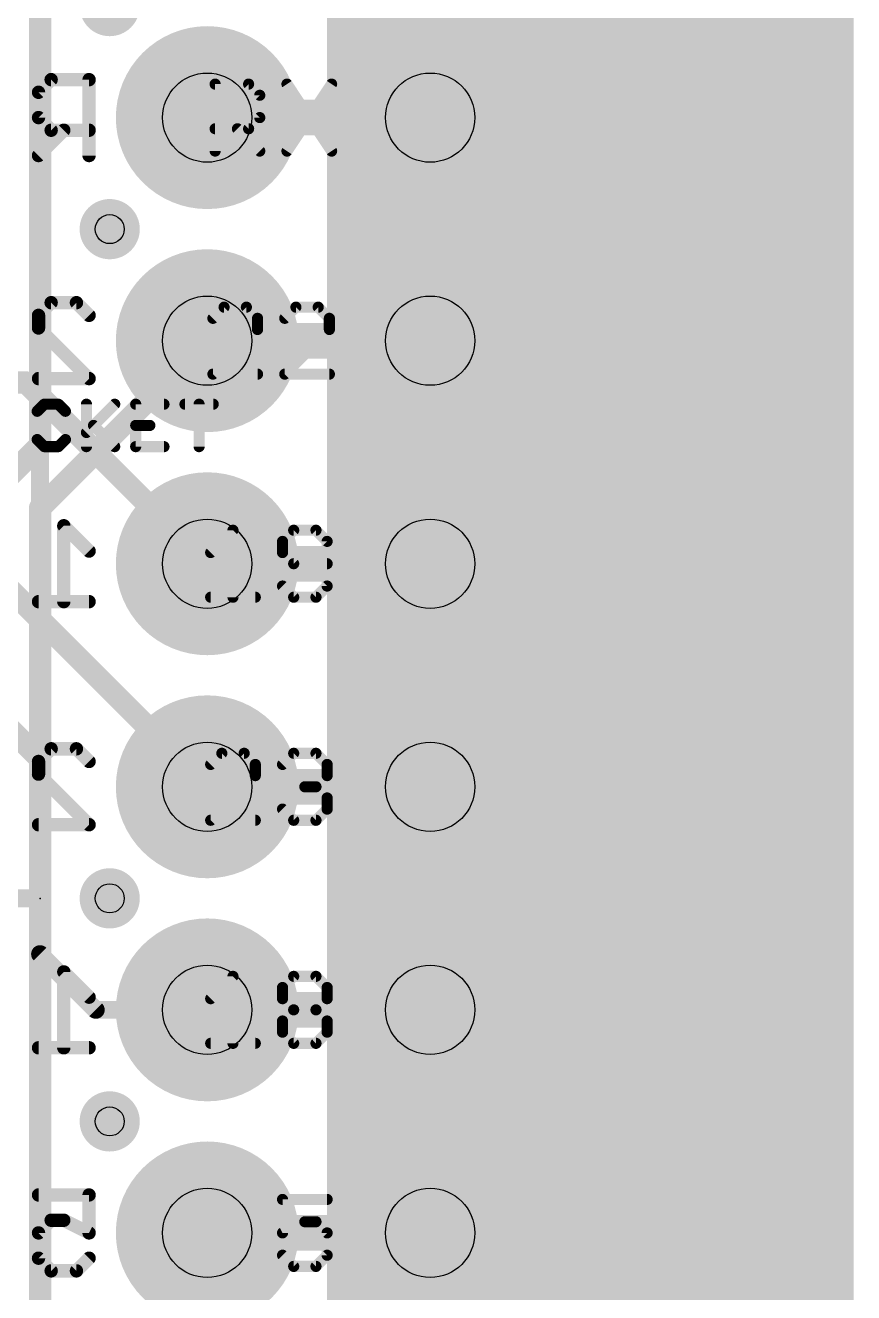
# Model space of a CAD drawing. Extents: x -44 to 63, y -21 to 59.
# Drawn here: x 19.52 to 28.96, y 28.53 to 42.96 of the extents above; entities that cross this region are included whole.
import ezdxf

# ---------------------------------------------------------------- set-up
doc = ezdxf.new("R2010")
doc.units = 0
for name, color, linetype in [('1', 12, 'CONTINUOUS'), ('16', 132, 'CONTINUOUS'), ('17', 110, 'CONTINUOUS'), ('18', 110, 'CONTINUOUS'), ('20', 53, 'CONTINUOUS'), ('21', 41, 'CONTINUOUS'), ('22', 40, 'CONTINUOUS'), ('23', 53, 'CONTINUOUS'), ('27', 253, 'CONTINUOUS'), ('29', 253, 'CONTINUOUS'), ('30', 253, 'CONTINUOUS'), ('44', 253, 'CONTINUOUS'), ('48', 253, 'CONTINUOUS'), ('51', 53, 'CONTINUOUS')]:
    doc.layers.add(name, color=color, linetype=linetype)

# ---------------------------------------------------------------- blocks, each defined once
blk = doc.blocks.new('ROUNDP')
at = {"const_width": 0.5}
blk.add_lwpolyline([(0, -0.25, 1), (0, 0.25, 1), (0, -0.25)], format="xyb", dxfattribs=at)
blk = doc.blocks.new('RECT')
blk.add_solid([(-0.5, -0.5), (0.5, -0.5), (-0.5, 0.5), (0.5, 0.5)])
blk = doc.blocks.new('ROUNDV')
at = {"const_width": 0.5}
blk.add_lwpolyline([(0, -0.25, 1), (0, 0.25, 1), (0, -0.25)], format="xyb", dxfattribs=at)

msp = doc.modelspace()

# ---------------------------------------------------------------- linework, layer by layer
at = {"layer": '1'}
for points, const_width in [([(25.4, 0), (25.4, 50.8)], 0.254), ([(19.5263, 38.8938), (17.9229, 38.8938)], 0.254), ([(21.59, 36.83), (19.5263, 38.8938)], 0.254), ([(21.59, 34.29), (18.6531, 37.2269)], 0.254), ([(19.685, 34.6075), (18.0975, 36.195)], 0.254), ([(19.685, 32.385), (19.685, 34.6075)], 0.254), ([(20.32, 31.75), (19.685, 32.385)], 0.2032), ([(21.59, 31.75), (20.32, 31.75)], 0.2032)]:
    msp.add_lwpolyline(points, dxfattribs=dict(at, const_width=const_width))
for points, const_width in [([(19.5712, 38.9387, 1), (19.4813, 38.8488)], 0.127), ([(19.5263, 38.8303, 1), (19.5263, 38.9573)], 0.127), ([(21.5451, 36.7851, 1), (21.6349, 36.8749)], 0.127), ([(19.7485, 34.6075, 1), (19.6215, 34.6075)], 0.127), ([(19.6401, 34.5626, 1), (19.7299, 34.6524)], 0.127), ([(21.5451, 34.2451, 1), (21.6349, 34.3349)], 0.127), ([(19.7209, 32.4209, 1), (19.6491, 32.3491)], 0.1016), ([(19.6215, 32.385, 1), (19.7485, 32.385)], 0.127), ([(20.32, 31.8008, 1), (20.32, 31.6992)], 0.1016), ([(20.2841, 31.7141, 1), (20.3559, 31.7859)], 0.1016), ([(21.59, 31.6992, 1), (21.59, 31.8008)], 0.1016)]:
    msp.add_lwpolyline(points, format="xyb", dxfattribs=dict(at, const_width=const_width))
at = {"layer": '16'}
for points, const_width in [([(25.4, 50.8), (25.4, 0)], 0.254), ([(19.685, 45.085), (19.685, 38.1794)], 0.254), ([(24.13, 41.91), (21.59, 41.91)], 0.4064), ([(24.13, 39.37), (21.59, 39.37)], 0.4064), ([(21.59, 39.37), (19.685, 37.465)], 0.254), ([(19.685, 38.1794), (19.1294, 37.6238)], 0.254), ([(19.685, 37.465), (19.685, 24.9238)], 0.254), ([(21.59, 36.83), (24.13, 36.83)], 0.4064), ([(21.59, 34.29), (24.13, 34.29)], 0.4064), ([(24.13, 31.75), (21.59, 31.75)], 0.4064), ([(24.13, 29.21), (21.59, 29.21)], 0.4064)]:
    msp.add_lwpolyline(points, dxfattribs=dict(at, const_width=const_width))
for points, const_width in [([(21.59, 42.0116, 1), (21.59, 41.8084)], 0.2032), ([(24.13, 41.8084, 1), (24.13, 42.0116)], 0.2032), ([(21.59, 39.4716, 1), (21.59, 39.2684)], 0.2032), ([(24.13, 39.2684, 1), (24.13, 39.4716)], 0.2032), ([(21.6349, 39.3251, 1), (21.5451, 39.4149)], 0.127), ([(19.6215, 38.1794, 1), (19.7485, 38.1794)], 0.127), ([(19.7299, 38.1345, 1), (19.6401, 38.2243)], 0.127), ([(19.7485, 37.465, 1), (19.6215, 37.465)], 0.127), ([(19.6401, 37.5099, 1), (19.7299, 37.4201)], 0.127), ([(21.59, 36.9316, 1), (21.59, 36.7284)], 0.2032), ([(24.13, 36.7284, 1), (24.13, 36.9316)], 0.2032), ([(21.59, 34.3916, 1), (21.59, 34.1884)], 0.2032), ([(24.13, 34.1884, 1), (24.13, 34.3916)], 0.2032), ([(21.59, 31.8516, 1), (21.59, 31.6484)], 0.2032), ([(24.13, 31.6484, 1), (24.13, 31.8516)], 0.2032), ([(21.59, 29.3116, 1), (21.59, 29.1084)], 0.2032), ([(24.13, 29.1084, 1), (24.13, 29.3116)], 0.2032)]:
    msp.add_lwpolyline(points, format="xyb", dxfattribs=dict(at, const_width=const_width))
at = {"layer": '20', "const_width": 0.2032}
msp.add_lwpolyline([(25.4, 0), (25.4, 50.8)], dxfattribs=at)
at = {"layer": '21', "const_width": 0.2032}
for points in [[(19.685, 45.12), (19.685, 33.02)], [(19.685, 33.02), (18.985, 33.02)]]:
    msp.add_lwpolyline(points, dxfattribs=at)
at = {"layer": '21', "const_width": 0.1016}
for points in [[(19.6342, 33.02, 1), (19.7358, 33.02)], [(19.685, 32.9692, 1), (19.685, 33.0708)]]:
    msp.add_lwpolyline(points, format="xyb", dxfattribs=at)
at = {"layer": '22', "const_width": 0.1524}
for points in [[(19.8116, 42.3425), (19.6676, 42.1985)], [(20.2438, 42.3425), (19.8116, 42.3425)], [(20.2438, 41.4782), (20.2438, 42.3425)], [(19.6676, 42.1985), (19.6676, 41.9104)], [(19.6676, 41.9104), (19.8116, 41.7663)], [(19.9557, 41.7663), (19.6676, 41.4782)], [(19.8116, 41.7663), (20.2438, 41.7663)], [(19.6676, 39.6585), (19.8116, 39.8025)], [(19.8116, 39.8025), (20.0997, 39.8025)], [(20.0997, 39.8025), (20.2438, 39.6585)], [(19.6676, 39.5144), (19.6676, 39.6585)], [(20.2438, 38.9382), (19.6676, 39.5144)], [(19.6676, 38.9382), (20.2438, 38.9382)], [(20.2438, 36.9744), (19.9557, 37.2625)], [(19.9557, 37.2625), (19.9557, 36.3982)], [(20.2438, 36.3982), (19.6676, 36.3982)], [(19.6676, 34.5785), (19.8116, 34.7225)], [(19.8116, 34.7225), (20.0997, 34.7225)], [(20.0997, 34.7225), (20.2438, 34.5785)], [(19.6676, 34.4344), (19.6676, 34.5785)], [(20.2438, 33.8582), (19.6676, 34.4344)], [(19.6676, 33.8582), (20.2438, 33.8582)], [(20.2438, 31.8944), (19.9557, 32.1825)], [(19.9557, 32.1825), (19.9557, 31.3182)], [(20.2438, 31.3182), (19.6676, 31.3182)], [(19.6676, 29.6425), (20.2438, 29.6425)], [(20.2438, 29.6425), (20.2438, 29.2104)], [(19.8116, 29.3544), (19.6676, 29.2104)], [(19.9557, 29.3544), (19.8116, 29.3544)], [(20.2438, 29.2104), (19.9557, 29.3544)], [(19.6676, 29.2104), (19.6676, 28.9223)], [(19.6676, 28.9223), (19.8116, 28.7782)], [(20.0997, 28.7782), (20.2438, 28.9223)], [(19.8116, 28.7782), (20.0997, 28.7782)]]:
    msp.add_lwpolyline(points, dxfattribs=at)
at = {"layer": '22', "const_width": 0.0762}
for points in [[(19.8116, 42.3806, 1), (19.8116, 42.3044)], [(19.8386, 42.3156, 1), (19.7847, 42.3695)], [(20.2819, 42.3425, 1), (20.2057, 42.3425)], [(20.2438, 42.3044, 1), (20.2438, 42.3806)], [(19.6406, 42.2254, 1), (19.6945, 42.1715)], [(19.7057, 42.1985, 1), (19.6295, 42.1985)], [(19.6945, 41.9373, 1), (19.6406, 41.8834)], [(19.6295, 41.9104, 1), (19.7057, 41.9104)], [(19.8116, 41.8044, 1), (19.8116, 41.7282)], [(19.7847, 41.7394, 1), (19.8386, 41.7933)], [(19.9826, 41.7394, 1), (19.9287, 41.7933)], [(20.2438, 41.7282, 1), (20.2438, 41.8044)], [(19.6406, 41.5051, 1), (19.6945, 41.4513)], [(20.2057, 41.4782, 1), (20.2819, 41.4782)], [(19.8116, 39.8406, 1), (19.8116, 39.7644)], [(19.8386, 39.7756, 1), (19.7847, 39.8295)], [(20.1267, 39.8295, 1), (20.0728, 39.7756)], [(20.0997, 39.7644, 1), (20.0997, 39.8406)], [(19.6406, 39.6854, 1), (19.6945, 39.6315)], [(19.7057, 39.6585, 1), (19.6295, 39.6585)], [(20.2169, 39.6315, 1), (20.2707, 39.6854)], [(19.6945, 39.5414, 1), (19.6406, 39.4875)], [(19.6295, 39.5144, 1), (19.7057, 39.5144)], [(19.6676, 38.9763, 1), (19.6676, 38.9001)], [(20.2169, 38.9113, 1), (20.2707, 38.9651)], [(20.2438, 38.9001, 1), (20.2438, 38.9763)], [(19.9826, 37.2895, 1), (19.9287, 37.2356)], [(19.9938, 37.2625, 1), (19.9176, 37.2625)], [(20.2169, 36.9475, 1), (20.2707, 37.0014)], [(19.6676, 36.4363, 1), (19.6676, 36.3601)], [(19.9176, 36.3982, 1), (19.9938, 36.3982)], [(20.2438, 36.3601, 1), (20.2438, 36.4363)], [(19.8116, 34.7606, 1), (19.8116, 34.6844)], [(19.8386, 34.6956, 1), (19.7847, 34.7495)], [(20.1267, 34.7495, 1), (20.0728, 34.6956)], [(20.0997, 34.6844, 1), (20.0997, 34.7606)], [(19.6406, 34.6054, 1), (19.6945, 34.5515)], [(19.7057, 34.5785, 1), (19.6295, 34.5785)], [(20.2169, 34.5515, 1), (20.2707, 34.6054)], [(19.6945, 34.4614, 1), (19.6406, 34.4075)], [(19.6295, 34.4344, 1), (19.7057, 34.4344)], [(19.6676, 33.8963, 1), (19.6676, 33.8201)], [(20.2169, 33.8313, 1), (20.2707, 33.8851)], [(20.2438, 33.8201, 1), (20.2438, 33.8963)], [(19.9826, 32.2095, 1), (19.9287, 32.1556)], [(19.9938, 32.1825, 1), (19.9176, 32.1825)], [(20.2169, 31.8675, 1), (20.2707, 31.9214)], [(19.6676, 31.3563, 1), (19.6676, 31.2801)], [(19.9176, 31.3182, 1), (19.9938, 31.3182)], [(20.2438, 31.2801, 1), (20.2438, 31.3563)], [(19.6676, 29.6806, 1), (19.6676, 29.6044)], [(20.2819, 29.6425, 1), (20.2057, 29.6425)], [(20.2438, 29.6044, 1), (20.2438, 29.6806)], [(19.8116, 29.3925, 1), (19.8116, 29.3163)], [(19.8386, 29.3275, 1), (19.7847, 29.3814)], [(19.9727, 29.3885, 1), (19.9386, 29.3203)], [(19.9557, 29.3163, 1), (19.9557, 29.3925)], [(19.6406, 29.2373, 1), (19.6945, 29.1834)], [(19.7057, 29.2104, 1), (19.6295, 29.2104)], [(20.2057, 29.2104, 1), (20.2819, 29.2104)], [(20.2268, 29.1763, 1), (20.2608, 29.2444)], [(19.6945, 28.9492, 1), (19.6406, 28.8953)], [(19.6295, 28.9223, 1), (19.7057, 28.9223)], [(20.2707, 28.8953, 1), (20.2169, 28.9492)], [(19.8116, 28.8163, 1), (19.8116, 28.7401)], [(19.7847, 28.7513, 1), (19.8386, 28.8051)], [(20.0728, 28.8051, 1), (20.1267, 28.7513)], [(20.0997, 28.7401, 1), (20.0997, 28.8163)]]:
    msp.add_lwpolyline(points, format="xyb", dxfattribs=at)
at = {"layer": '23'}
msp.add_point((19.685, 33.02), dxfattribs=at)
at = {"layer": '27', "const_width": 0.127}
for points in [[(19.7328, 38.6465), (19.6523, 38.566)], [(19.8939, 38.6465), (19.7328, 38.6465)], [(19.9744, 38.566), (19.8939, 38.6465)], [(20.2137, 38.6465), (20.2137, 38.1635)], [(20.2137, 38.3245), (20.5357, 38.6465)], [(21.097, 38.6465), (20.775, 38.6465)], [(20.775, 38.6465), (20.775, 38.1635)], [(21.3363, 38.6465), (21.6583, 38.6465)], [(21.4973, 38.1635), (21.4973, 38.6465)], [(19.6523, 38.566), (19.6523, 38.244)], [(20.2942, 38.405), (20.5357, 38.1635)], [(20.775, 38.405), (20.936, 38.405)], [(19.6523, 38.244), (19.7328, 38.1635)], [(19.8939, 38.1635), (19.9744, 38.244)], [(19.7328, 38.1635), (19.8939, 38.1635)], [(20.775, 38.1635), (21.097, 38.1635)]]:
    msp.add_lwpolyline(points, dxfattribs=at)
at = {"layer": '27', "const_width": 0.0635}
for points in [[(19.7328, 38.6783, 1), (19.7328, 38.6148)], [(19.7553, 38.6241, 1), (19.7104, 38.669)], [(19.9163, 38.669, 1), (19.8714, 38.6241)], [(19.8939, 38.6148, 1), (19.8939, 38.6783)], [(20.2454, 38.6465, 1), (20.1819, 38.6465)], [(20.5581, 38.6241, 1), (20.5132, 38.669)], [(20.775, 38.6783, 1), (20.775, 38.6148)], [(20.8067, 38.6465, 1), (20.7432, 38.6465)], [(21.097, 38.6148, 1), (21.097, 38.6783)], [(21.3363, 38.6783, 1), (21.3363, 38.6148)], [(21.529, 38.6465, 1), (21.4655, 38.6465)], [(21.6583, 38.6148, 1), (21.6583, 38.6783)], [(19.6841, 38.566, 1), (19.6206, 38.566)], [(19.6299, 38.5885, 1), (19.6748, 38.5436)], [(19.9519, 38.5436, 1), (19.9968, 38.5885)], [(20.3166, 38.4275, 1), (20.2717, 38.3826)], [(20.775, 38.4368, 1), (20.775, 38.3733)], [(20.936, 38.3733, 1), (20.936, 38.4368)], [(19.6748, 38.2665, 1), (19.6299, 38.2215)], [(19.6206, 38.244, 1), (19.6841, 38.244)], [(19.9968, 38.2215, 1), (19.9519, 38.2665)], [(20.1912, 38.347, 1), (20.2361, 38.3021)], [(19.7328, 38.1953, 1), (19.7328, 38.1317)], [(19.7104, 38.141, 1), (19.7553, 38.186)], [(19.8714, 38.186, 1), (19.9163, 38.141)], [(19.8939, 38.1317, 1), (19.8939, 38.1953)], [(20.1819, 38.1635, 1), (20.2454, 38.1635)], [(20.5132, 38.141, 1), (20.5581, 38.186)], [(20.775, 38.1953, 1), (20.775, 38.1317)], [(20.7432, 38.1635, 1), (20.8067, 38.1635)], [(21.097, 38.1317, 1), (21.097, 38.1953)], [(21.4655, 38.1635, 1), (21.529, 38.1635)]]:
    msp.add_lwpolyline(points, format="xyb", dxfattribs=at)
at = {"layer": '44'}
for centre, radius in [((21.59, 41.91), 0.508), ((24.13, 41.91), 0.508), ((20.4788, 40.64), 0.1651), ((21.59, 39.37), 0.508), ((24.13, 39.37), 0.508), ((21.59, 36.83), 0.508), ((24.13, 36.83), 0.508), ((21.59, 34.29), 0.508), ((24.13, 34.29), 0.508), ((20.4788, 33.02), 0.1651), ((21.59, 31.75), 0.508), ((24.13, 31.75), 0.508), ((20.4788, 30.48), 0.1651), ((21.59, 29.21), 0.508), ((24.13, 29.21), 0.508)]:
    msp.add_circle(centre, radius, dxfattribs=at)
at = {"layer": '48', "const_width": 6}
msp.add_lwpolyline([(25.9556, 47.7838), (25.9556, -1.7463)], dxfattribs=at)
at = {"layer": '51'}
for points, const_width in [([(25.4, 51.435), (25.4, 0)], 0.2032), ([(21.68, 41.529), (21.68, 42.2917)], 0.127), ([(21.68, 42.2917), (22.0614, 42.2917)], 0.127), ([(22.0614, 42.2917), (22.1885, 42.1645)], 0.127), ([(22.4986, 42.2917), (23.0071, 41.529)], 0.127), ([(23.0071, 42.2917), (22.4986, 41.529)], 0.127), ([(22.1885, 42.1645), (22.1885, 41.9103)], 0.127), ([(22.1885, 41.9103), (22.0614, 41.7832)], 0.127), ([(22.0614, 41.7832), (21.68, 41.7832)], 0.127), ([(21.9343, 41.7832), (22.1885, 41.529)], 0.127), ([(21.7818, 39.7517), (21.6546, 39.6245)], 0.127), ([(22.036, 39.7517), (21.7818, 39.7517)], 0.127), ([(22.1631, 39.6245), (22.036, 39.7517)], 0.127), ([(22.1631, 39.4974), (22.1631, 39.6245)], 0.127), ([(22.6003, 39.7517), (22.4732, 39.6245)], 0.127), ([(22.8545, 39.7517), (22.6003, 39.7517)], 0.127), ([(22.9817, 39.6245), (22.8545, 39.7517)], 0.127), ([(22.9817, 39.4974), (22.9817, 39.6245)], 0.127), ([(21.6546, 38.989), (22.1631, 39.4974)], 0.127), ([(22.4732, 38.989), (22.9817, 39.4974)], 0.127), ([(22.1631, 38.989), (21.6546, 38.989)], 0.127), ([(22.9817, 38.989), (22.4732, 38.989)], 0.127), ([(21.6292, 36.9574), (21.8835, 37.2116)], 0.127), ([(21.8835, 37.2116), (21.8835, 36.449)], 0.127), ([(22.5749, 37.2116), (22.4478, 37.0845)], 0.127), ([(22.8291, 37.2116), (22.5749, 37.2116)], 0.127), ([(22.9563, 37.0845), (22.8291, 37.2116)], 0.127), ([(22.4478, 37.0845), (22.4478, 36.9574)], 0.127), ([(22.9563, 36.5761), (22.9563, 37.0845)], 0.127), ([(22.4478, 36.9574), (22.5749, 36.8303)], 0.127), ([(22.5749, 36.8303), (22.9563, 36.8303)], 0.127), ([(21.6292, 36.449), (22.1377, 36.449)], 0.127), ([(22.4478, 36.5761), (22.5749, 36.449)], 0.127), ([(22.5749, 36.449), (22.8291, 36.449)], 0.127), ([(22.8291, 36.449), (22.9563, 36.5761)], 0.127), ([(21.7564, 34.6716), (21.6292, 34.5445)], 0.127), ([(22.0106, 34.6716), (21.7564, 34.6716)], 0.127), ([(22.1377, 34.5445), (22.0106, 34.6716)], 0.127), ([(22.4478, 34.5445), (22.5749, 34.6716)], 0.127), ([(22.5749, 34.6716), (22.8291, 34.6716)], 0.127), ([(22.8291, 34.6716), (22.9563, 34.5445)], 0.127), ([(22.1377, 34.4174), (22.1377, 34.5445)], 0.127), ([(22.9563, 34.5445), (22.9563, 34.4174)], 0.127), ([(21.6292, 33.909), (22.1377, 34.4174)], 0.127), ([(22.8291, 34.2903), (22.702, 34.2903)], 0.127), ([(22.9563, 34.4174), (22.8291, 34.2903)], 0.127), ([(22.8291, 34.2903), (22.9563, 34.1632)], 0.127), ([(22.9563, 34.1632), (22.9563, 34.0361)], 0.127), ([(22.5749, 33.909), (22.4478, 34.0361)], 0.127), ([(22.9563, 34.0361), (22.8291, 33.909)], 0.127), ([(22.1377, 33.909), (21.6292, 33.909)], 0.127), ([(22.8291, 33.909), (22.5749, 33.909)], 0.127), ([(21.6292, 31.8774), (21.8835, 32.1317)], 0.127), ([(21.8835, 32.1317), (21.8835, 31.369)], 0.127), ([(22.4478, 32.0045), (22.5749, 32.1317)], 0.127), ([(22.5749, 32.1317), (22.8291, 32.1317)], 0.127), ([(22.8291, 32.1317), (22.9563, 32.0045)], 0.127), ([(22.4478, 31.8774), (22.4478, 32.0045)], 0.127), ([(22.9563, 32.0045), (22.9563, 31.8774)], 0.127), ([(22.5749, 31.7503), (22.4478, 31.8774)], 0.127), ([(22.9563, 31.8774), (22.8291, 31.7503)], 0.127), ([(22.4478, 31.6232), (22.5749, 31.7503)], 0.127), ([(22.5749, 31.7503), (22.8291, 31.7503)], 0.127), ([(22.8291, 31.7503), (22.9563, 31.6232)], 0.127), ([(22.4478, 31.4961), (22.4478, 31.6232)], 0.127), ([(22.9563, 31.6232), (22.9563, 31.4961)], 0.127), ([(22.5749, 31.369), (22.4478, 31.4961)], 0.127), ([(22.9563, 31.4961), (22.8291, 31.369)], 0.127), ([(21.6292, 31.369), (22.1377, 31.369)], 0.127), ([(22.8291, 31.369), (22.5749, 31.369)], 0.127), ([(22.9563, 29.5917), (22.4478, 29.5917)], 0.127), ([(22.4478, 29.5917), (22.4478, 29.2103)], 0.127), ([(22.4478, 29.2103), (22.702, 29.3374)], 0.127), ([(22.702, 29.3374), (22.8291, 29.3374)], 0.127), ([(22.8291, 29.3374), (22.9563, 29.2103)], 0.127), ([(22.9563, 29.2103), (22.9563, 28.9561)], 0.127), ([(22.5749, 28.829), (22.4478, 28.9561)], 0.127), ([(22.9563, 28.9561), (22.8291, 28.829)], 0.127), ([(22.8291, 28.829), (22.5749, 28.829)], 0.127)]:
    msp.add_lwpolyline(points, dxfattribs=dict(at, const_width=const_width))
at = {"layer": '51', "const_width": 0.0635}
for points in [[(21.68, 42.3234, 1), (21.68, 42.2599)], [(21.7118, 42.2917, 1), (21.6483, 42.2917)], [(22.0838, 42.3141, 1), (22.0389, 42.2692)], [(22.0614, 42.2599, 1), (22.0614, 42.3234)], [(22.525, 42.3093, 1), (22.4722, 42.274)], [(23.0335, 42.274, 1), (22.9806, 42.3093)], [(22.2202, 42.1645, 1), (22.1567, 42.1645)], [(22.166, 42.1421, 1), (22.2109, 42.187)], [(22.1567, 41.9103, 1), (22.2202, 41.9103)], [(22.2109, 41.8879, 1), (22.166, 41.9328)], [(21.68, 41.815, 1), (21.68, 41.7515)], [(21.9567, 41.8057, 1), (21.9118, 41.7608)], [(22.0389, 41.8057, 1), (22.0838, 41.7608)], [(22.0614, 41.7515, 1), (22.0614, 41.815)], [(21.6483, 41.529, 1), (21.7118, 41.529)], [(22.166, 41.5065, 1), (22.2109, 41.5515)], [(22.4722, 41.5466, 1), (22.525, 41.5114)], [(22.9806, 41.5114, 1), (23.0335, 41.5466)], [(21.7818, 39.7834, 1), (21.7818, 39.7199)], [(21.8042, 39.7292, 1), (21.7593, 39.7741)], [(22.0584, 39.7741, 1), (22.0135, 39.7292)], [(22.036, 39.7199, 1), (22.036, 39.7834)], [(22.1948, 39.6245, 1), (22.1313, 39.6245)], [(22.6003, 39.7834, 1), (22.6003, 39.7199)], [(22.6228, 39.7292, 1), (22.5779, 39.7741)], [(22.877, 39.7741, 1), (22.8321, 39.7292)], [(22.8545, 39.7199, 1), (22.8545, 39.7834)], [(23.0134, 39.6245, 1), (22.9499, 39.6245)], [(21.6322, 39.647, 1), (21.6771, 39.6021)], [(22.1406, 39.6021, 1), (22.1855, 39.647)], [(22.1855, 39.475, 1), (22.1406, 39.5199)], [(22.4508, 39.647, 1), (22.4957, 39.6021)], [(22.9592, 39.6021, 1), (23.0041, 39.647)], [(23.0041, 39.475, 1), (22.9592, 39.5199)], [(22.1313, 39.4974, 1), (22.1948, 39.4974)], [(22.9499, 39.4974, 1), (23.0134, 39.4974)], [(21.6546, 39.0208, 1), (21.6546, 38.9573)], [(21.6322, 39.0115, 1), (21.6771, 38.9665)], [(22.1631, 38.9573, 1), (22.1631, 39.0208)], [(22.4732, 39.0208, 1), (22.4732, 38.9573)], [(22.4508, 39.0115, 1), (22.4957, 38.9665)], [(22.9817, 38.9573, 1), (22.9817, 39.0208)], [(21.9152, 37.2116, 1), (21.8517, 37.2116)], [(21.9059, 37.1892, 1), (21.861, 37.2341)], [(22.5749, 37.2434, 1), (22.5749, 37.1799)], [(22.5974, 37.1892, 1), (22.5525, 37.2341)], [(22.8516, 37.2341, 1), (22.8067, 37.1892)], [(22.8291, 37.1799, 1), (22.8291, 37.2434)], [(22.4796, 37.0845, 1), (22.4161, 37.0845)], [(22.4254, 37.107, 1), (22.4703, 37.0621)], [(22.988, 37.0845, 1), (22.9245, 37.0845)], [(22.9338, 37.0621, 1), (22.9787, 37.107)], [(21.6068, 36.9799, 1), (21.6517, 36.935)], [(22.4703, 36.9799, 1), (22.4254, 36.935)], [(22.4161, 36.9574, 1), (22.4796, 36.9574)], [(22.5749, 36.8621, 1), (22.5749, 36.7986)], [(22.5525, 36.8079, 1), (22.5974, 36.8528)], [(22.9563, 36.7986, 1), (22.9563, 36.8621)], [(21.6292, 36.4808, 1), (21.6292, 36.4173)], [(22.1377, 36.4173, 1), (22.1377, 36.4808)], [(22.4703, 36.5986, 1), (22.4254, 36.5537)], [(22.5749, 36.4808, 1), (22.5749, 36.4173)], [(22.8291, 36.4173, 1), (22.8291, 36.4808)], [(22.9245, 36.5761, 1), (22.988, 36.5761)], [(22.9787, 36.5537, 1), (22.9338, 36.5986)], [(21.8517, 36.449, 1), (21.9152, 36.449)], [(22.5525, 36.4265, 1), (22.5974, 36.4715)], [(22.8067, 36.4715, 1), (22.8516, 36.4265)], [(21.7564, 34.7034, 1), (21.7564, 34.6399)], [(21.7788, 34.6492, 1), (21.7339, 34.6941)], [(22.033, 34.6941, 1), (21.9881, 34.6492)], [(22.0106, 34.6399, 1), (22.0106, 34.7034)], [(22.5749, 34.7034, 1), (22.5749, 34.6399)], [(22.5974, 34.6492, 1), (22.5525, 34.6941)], [(22.8516, 34.6941, 1), (22.8067, 34.6492)], [(22.8291, 34.6399, 1), (22.8291, 34.7034)], [(21.6068, 34.567, 1), (21.6517, 34.5221)], [(22.1694, 34.5445, 1), (22.1059, 34.5445)], [(22.1152, 34.5221, 1), (22.1601, 34.567)], [(22.4254, 34.567, 1), (22.4703, 34.5221)], [(22.988, 34.5445, 1), (22.9245, 34.5445)], [(22.9338, 34.5221, 1), (22.9787, 34.567)], [(22.1059, 34.4174, 1), (22.1694, 34.4174)], [(22.1601, 34.395, 1), (22.1152, 34.4399)], [(22.702, 34.3221, 1), (22.702, 34.2586)], [(22.8516, 34.3128, 1), (22.8067, 34.2679)], [(22.8291, 34.2586, 1), (22.8291, 34.3221)], [(22.9245, 34.4174, 1), (22.988, 34.4174)], [(22.9787, 34.395, 1), (22.9338, 34.4399)], [(22.8067, 34.3128, 1), (22.8516, 34.2679)], [(22.988, 34.1632, 1), (22.9245, 34.1632)], [(22.9338, 34.1408, 1), (22.9787, 34.1857)], [(22.4703, 34.0586, 1), (22.4254, 34.0137)], [(22.9245, 34.0361, 1), (22.988, 34.0361)], [(22.9787, 34.0137, 1), (22.9338, 34.0586)], [(21.6292, 33.9408, 1), (21.6292, 33.8772)], [(21.6068, 33.9315, 1), (21.6517, 33.8865)], [(22.1377, 33.8772, 1), (22.1377, 33.9408)], [(22.5749, 33.9408, 1), (22.5749, 33.8772)], [(22.5525, 33.8865, 1), (22.5974, 33.9315)], [(22.8067, 33.9315, 1), (22.8516, 33.8865)], [(22.8291, 33.8772, 1), (22.8291, 33.9408)], [(21.9152, 32.1317, 1), (21.8517, 32.1317)], [(21.9059, 32.1092, 1), (21.861, 32.1541)], [(22.5749, 32.1634, 1), (22.5749, 32.0999)], [(22.5974, 32.1092, 1), (22.5525, 32.1541)], [(22.8516, 32.1541, 1), (22.8067, 32.1092)], [(22.8291, 32.0999, 1), (22.8291, 32.1634)], [(22.4796, 32.0045, 1), (22.4161, 32.0045)], [(22.4254, 32.027, 1), (22.4703, 31.9821)], [(22.988, 32.0045, 1), (22.9245, 32.0045)], [(22.9338, 31.9821, 1), (22.9787, 32.027)], [(21.6068, 31.8999, 1), (21.6517, 31.855)], [(22.4703, 31.8999, 1), (22.4254, 31.855)], [(22.4161, 31.8774, 1), (22.4796, 31.8774)], [(22.9245, 31.8774, 1), (22.988, 31.8774)], [(22.9787, 31.855, 1), (22.9338, 31.8999)], [(22.5749, 31.7821, 1), (22.5749, 31.7186)], [(22.5974, 31.7279, 1), (22.5525, 31.7728)], [(22.5525, 31.7279, 1), (22.5974, 31.7728)], [(22.8516, 31.7728, 1), (22.8067, 31.7279)], [(22.8067, 31.7728, 1), (22.8516, 31.7279)], [(22.8291, 31.7186, 1), (22.8291, 31.7821)], [(22.4796, 31.6232, 1), (22.4161, 31.6232)], [(22.4254, 31.6457, 1), (22.4703, 31.6008)], [(22.988, 31.6232, 1), (22.9245, 31.6232)], [(22.9338, 31.6008, 1), (22.9787, 31.6457)], [(22.4703, 31.5186, 1), (22.4254, 31.4737)], [(22.4161, 31.4961, 1), (22.4796, 31.4961)], [(22.9245, 31.4961, 1), (22.988, 31.4961)], [(22.9787, 31.4737, 1), (22.9338, 31.5186)], [(21.6292, 31.4007, 1), (21.6292, 31.3373)], [(21.8517, 31.369, 1), (21.9152, 31.369)], [(22.1377, 31.3373, 1), (22.1377, 31.4007)], [(22.5749, 31.4007, 1), (22.5749, 31.3373)], [(22.5525, 31.3465, 1), (22.5974, 31.3915)], [(22.8067, 31.3915, 1), (22.8516, 31.3465)], [(22.8291, 31.3373, 1), (22.8291, 31.4007)], [(22.4478, 29.6234, 1), (22.4478, 29.5599)], [(22.4796, 29.5917, 1), (22.4161, 29.5917)], [(22.9563, 29.5599, 1), (22.9563, 29.6234)], [(22.702, 29.3692, 1), (22.702, 29.3057)], [(22.7162, 29.309, 1), (22.6878, 29.3658)], [(22.8516, 29.3599, 1), (22.8067, 29.315)], [(22.8291, 29.3057, 1), (22.8291, 29.3692)], [(22.4336, 29.2387, 1), (22.462, 29.1819)], [(22.4161, 29.2103, 1), (22.4796, 29.2103)], [(22.988, 29.2103, 1), (22.9245, 29.2103)], [(22.9338, 29.1879, 1), (22.9787, 29.2328)], [(22.4703, 28.9786, 1), (22.4254, 28.9337)], [(22.9787, 28.9337, 1), (22.9338, 28.9786)], [(22.5749, 28.8607, 1), (22.5749, 28.7973)], [(22.5525, 28.8065, 1), (22.5974, 28.8515)], [(22.8067, 28.8515, 1), (22.8516, 28.8065)], [(22.8291, 28.7973, 1), (22.8291, 28.8607)], [(22.9245, 28.9561, 1), (22.988, 28.9561)]]:
    msp.add_lwpolyline(points, format="xyb", dxfattribs=at)

# ---------------------------------------------------------------- block references
at = {"layer": '17', "xscale": 1.8796, "yscale": 1.8796}
for p in [(21.59, 41.91), (21.59, 41.91), (21.59, 39.37), (21.59, 39.37), (21.59, 36.83), (21.59, 36.83), (21.59, 34.29), (21.59, 34.29), (21.59, 31.75), (21.59, 31.75), (21.59, 29.21), (21.59, 29.21)]:
    msp.add_blockref('ROUNDP', p, dxfattribs=at)
at = {"layer": '17', "xscale": 1.8796, "yscale": 1.8796, "rotation": 180}
for p in [(24.13, 41.91), (24.13, 41.91), (24.13, 39.37), (24.13, 39.37), (24.13, 36.83), (24.13, 36.83), (24.13, 34.29), (24.13, 34.29), (24.13, 31.75), (24.13, 31.75), (24.13, 29.21), (24.13, 29.21)]:
    msp.add_blockref('ROUNDP', p, dxfattribs=at)
at = {"layer": '18', "xscale": 0.6858, "yscale": 0.6858}
for p in [(20.4788, 43.18), (20.4788, 43.18), (20.4788, 40.64), (20.4788, 40.64), (20.4788, 33.02), (20.4788, 33.02), (20.4788, 30.48), (20.4788, 30.48)]:
    msp.add_blockref('ROUNDV', p, dxfattribs=at)
at = {"layer": '29', "xscale": 2.0828, "yscale": 2.0828}
for p in [(21.59, 41.91), (21.59, 39.37), (21.59, 36.83), (21.59, 34.29), (21.59, 31.75), (21.59, 29.21)]:
    msp.add_blockref('ROUNDP', p, dxfattribs=at)
at = {"layer": '29', "xscale": 2.0828, "yscale": 2.0828, "rotation": 180}
for p in [(24.13, 41.91), (24.13, 39.37), (24.13, 36.83), (24.13, 34.29), (24.13, 31.75), (24.13, 29.21)]:
    msp.add_blockref('ROUNDP', p, dxfattribs=at)
at = {"layer": '30', "xscale": 2.0828, "yscale": 2.0828}
for p in [(21.59, 41.91), (21.59, 39.37), (21.59, 36.83), (21.59, 34.29), (21.59, 31.75), (21.59, 29.21)]:
    msp.add_blockref('ROUNDP', p, dxfattribs=at)
at = {"layer": '30', "xscale": 2.0828, "yscale": 2.0828, "rotation": 180}
for p in [(24.13, 41.91), (24.13, 39.37), (24.13, 36.83), (24.13, 34.29), (24.13, 31.75), (24.13, 29.21)]:
    msp.add_blockref('ROUNDP', p, dxfattribs=at)
at = {"layer": '51', "xscale": 0.508, "yscale": 0.508, "rotation": 270}
for p in [(21.59, 41.91), (21.59, 39.37), (21.59, 36.83), (21.59, 34.29), (21.59, 31.75), (21.59, 29.21)]:
    msp.add_blockref('RECT', p, dxfattribs=at)

doc.saveas('drawing.dxf')
